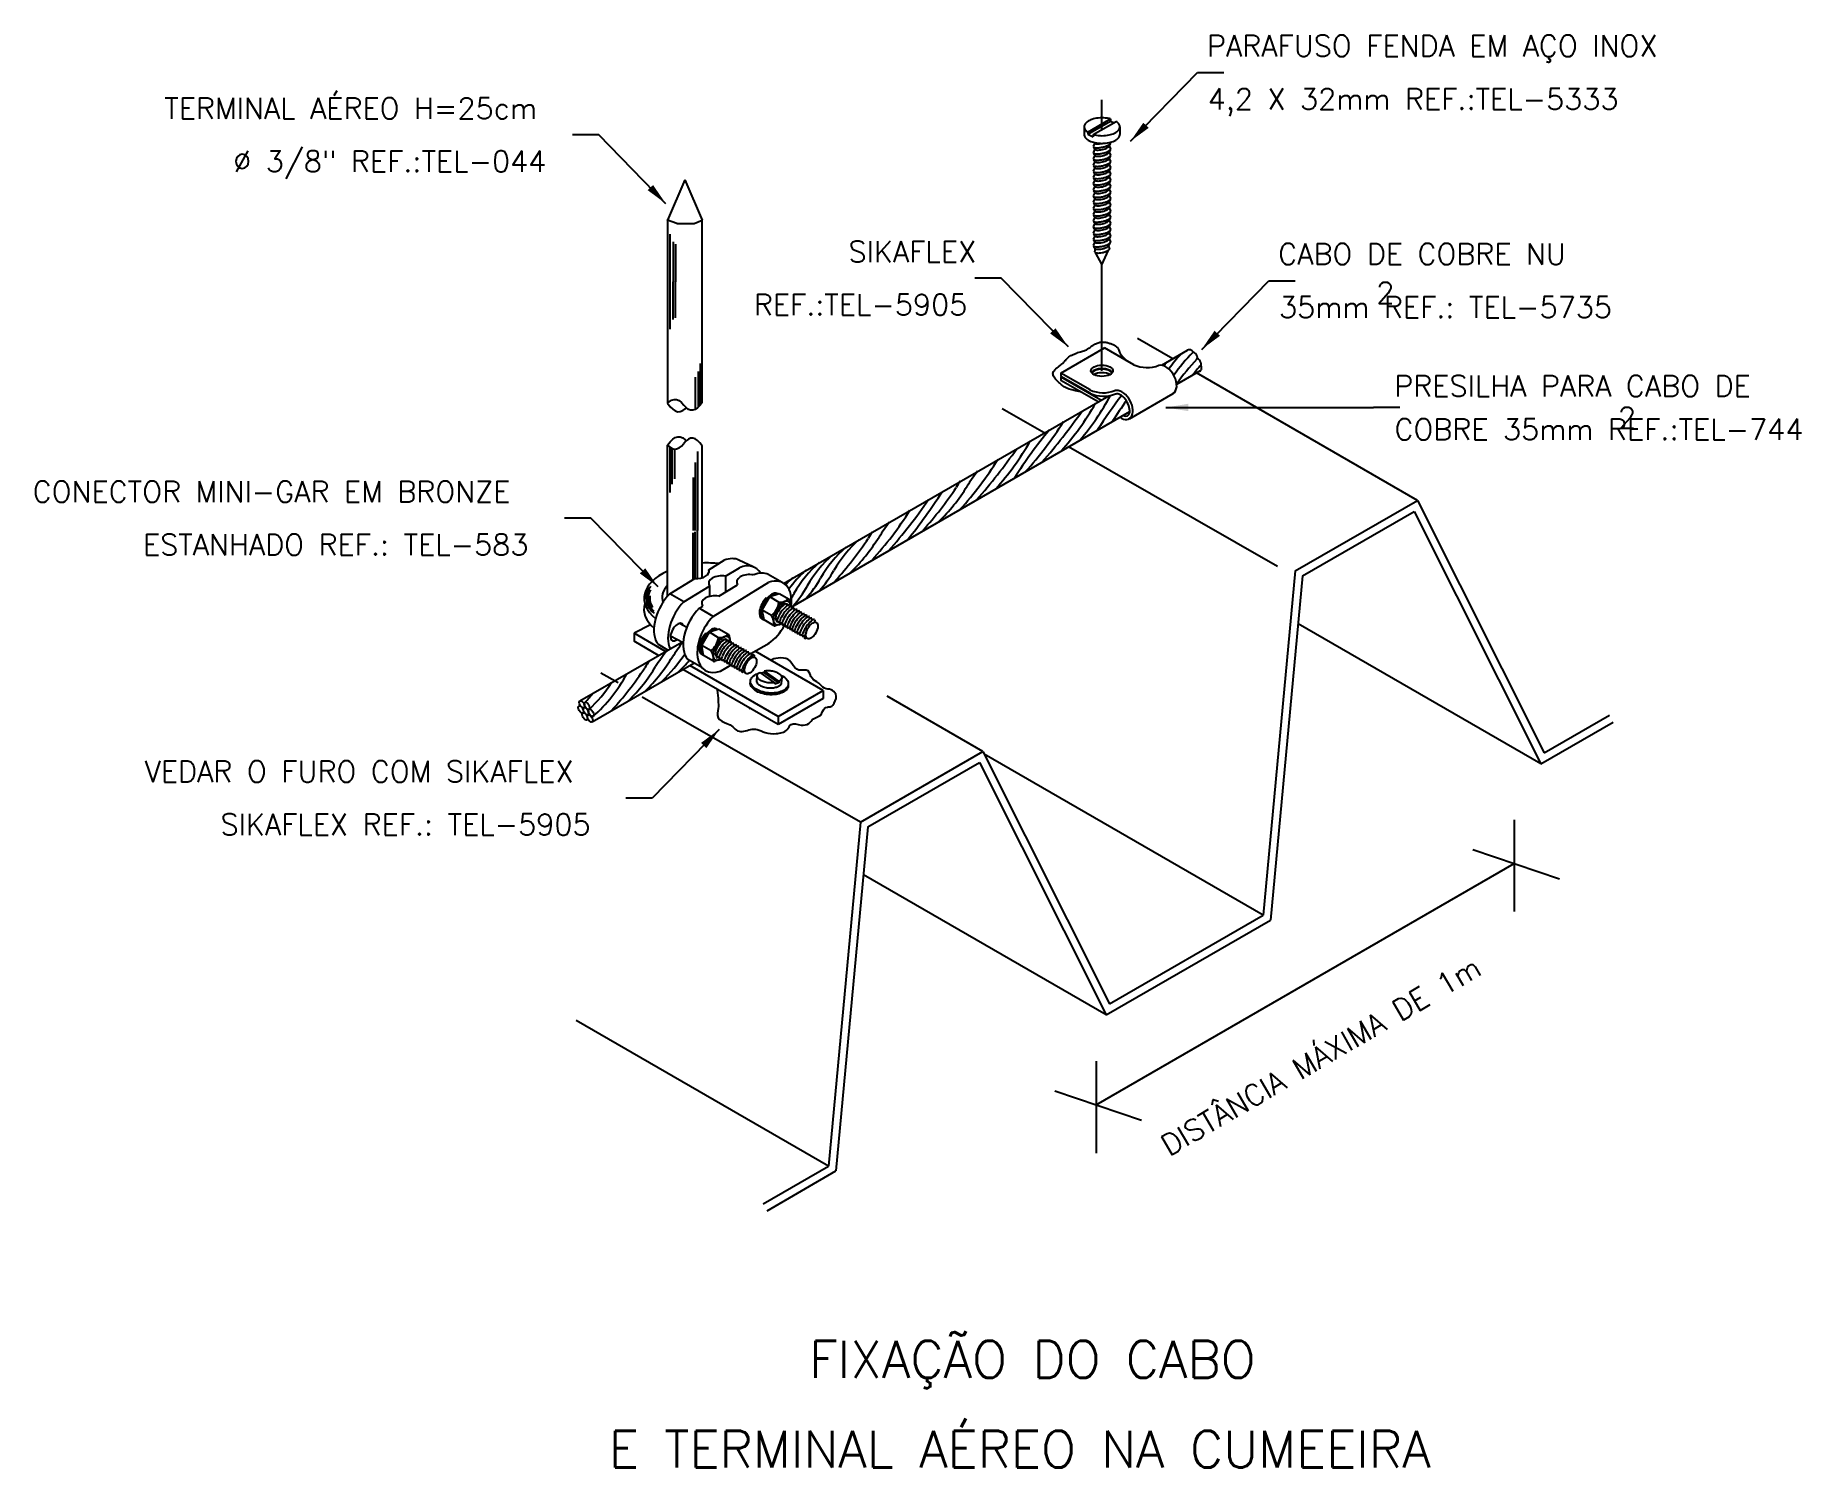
# Model space of a CAD drawing. Header units: millimetres. Extents: x -6316.3 to -6299.6, y -4663 to -4649.4.
import ezdxf
from ezdxf.enums import TextEntityAlignment as Align

# ---------------------------------------------------------------- set-up
doc = ezdxf.new("R2010")
doc.units = ezdxf.units.MM
doc.header["$LTSCALE"] = 10
doc.linetypes.add('DASHDOT', pattern=[1, 0.5, -0.25, 0, -0.25])
doc.layers.add('Termotécnica', color=7, linetype='Continuous')
doc.styles.add('r140', font='romans.shx')
doc.styles.add('r80', font='romans.shx')

msp = doc.modelspace()

# ---------------------------------------------------------------- linework, layer by layer
at = {"layer": 'Termotécnica', "color": 2}
for p, q in [((-6305.913, -4650.409), (-6305.277, -4649.759)), ((-6305.277, -4649.759), (-6305.027, -4649.759)), ((-6306.318, -4650.322), (-6306.101, -4650.197)), ((-6306.318, -4650.343), (-6306.101, -4650.218)), ((-6306.265, -4650.346), (-6306.048, -4650.221)), ((-6306.101, -4650.197), (-6306.101, -4650.218)), ((-6306.101, -4650.218), (-6306.068, -4650.233)), ((-6310.949, -4650.349), (-6311.199, -4650.349)), ((-6310.314, -4651), (-6310.949, -4650.349)), ((-6306.352, -4650.272), (-6306.352, -4650.344)), ((-6306.318, -4650.322), (-6306.318, -4650.343)), ((-6306.318, -4650.343), (-6306.265, -4650.367)), ((-6306.265, -4650.346), (-6306.265, -4650.367)), ((-6306.013, -4650.272), (-6306.013, -4650.344)), ((-6306.25, -4650.423), (-6306.265, -4650.458)), ((-6306.25, -4650.482), (-6306.265, -4650.517)), ((-6306.25, -4650.541), (-6306.265, -4650.575)), ((-6306.262, -4650.464), (-6306.25, -4650.482)), ((-6306.262, -4650.522), (-6306.25, -4650.541)), ((-6306.262, -4650.581), (-6306.25, -4650.599)), ((-6306.104, -4650.432), (-6306.116, -4650.453)), ((-6306.116, -4650.453), (-6306.101, -4650.482)), ((-6306.104, -4650.49), (-6306.116, -4650.512)), ((-6306.116, -4650.512), (-6306.101, -4650.541)), ((-6306.104, -4650.549), (-6306.116, -4650.571)), ((-6306.116, -4650.571), (-6306.101, -4650.599)), ((-6306.25, -4650.599), (-6306.265, -4650.634)), ((-6306.25, -4650.658), (-6306.265, -4650.693)), ((-6306.25, -4650.717), (-6306.265, -4650.751)), ((-6306.262, -4650.64), (-6306.25, -4650.658)), ((-6306.262, -4650.698), (-6306.25, -4650.717)), ((-6306.104, -4650.608), (-6306.116, -4650.629)), ((-6306.116, -4650.629), (-6306.101, -4650.658)), ((-6306.104, -4650.666), (-6306.116, -4650.688)), ((-6306.116, -4650.688), (-6306.101, -4650.716)), ((-6306.104, -4650.725), (-6306.116, -4650.747)), ((-6306.116, -4650.747), (-6306.101, -4650.775)), ((-6310.133, -4650.773), (-6310.298, -4651.155)), ((-6310.133, -4650.773), (-6309.97, -4651.157)), ((-6306.25, -4650.775), (-6306.265, -4650.81)), ((-6306.25, -4650.834), (-6306.265, -4650.869)), ((-6306.25, -4650.893), (-6306.265, -4650.927)), ((-6306.262, -4650.757), (-6306.25, -4650.775)), ((-6306.262, -4650.815), (-6306.25, -4650.834)), ((-6306.262, -4650.874), (-6306.25, -4650.893)), ((-6306.104, -4650.784), (-6306.116, -4650.805)), ((-6306.116, -4650.805), (-6306.101, -4650.834)), ((-6306.104, -4650.842), (-6306.116, -4650.864)), ((-6306.116, -4650.864), (-6306.101, -4650.892)), ((-6306.104, -4650.901), (-6306.116, -4650.923)), ((-6306.116, -4650.923), (-6306.101, -4650.951)), ((-6306.25, -4650.951), (-6306.265, -4650.986)), ((-6306.25, -4651.01), (-6306.265, -4651.045)), ((-6306.25, -4651.068), (-6306.265, -4651.103)), ((-6306.262, -4650.933), (-6306.25, -4650.951)), ((-6306.262, -4650.991), (-6306.25, -4651.01)), ((-6306.262, -4651.05), (-6306.25, -4651.068)), ((-6306.104, -4650.96), (-6306.116, -4650.981)), ((-6306.116, -4650.981), (-6306.101, -4651.01)), ((-6306.104, -4651.018), (-6306.116, -4651.04)), ((-6306.116, -4651.04), (-6306.101, -4651.068)), ((-6306.104, -4651.077), (-6306.116, -4651.098)), ((-6310.298, -4651.155), (-6310.297, -4652.891)), ((-6310.21, -4651.187), (-6310.298, -4651.155)), ((-6310.297, -4651.155), (-6310.297, -4651.154)), ((-6310.21, -4651.187), (-6310.047, -4651.187)), ((-6310.047, -4651.187), (-6309.97, -4651.157)), ((-6309.97, -4652.883), (-6309.97, -4651.157)), ((-6306.25, -4651.127), (-6306.265, -4651.162)), ((-6306.25, -4651.186), (-6306.265, -4651.22)), ((-6306.25, -4651.244), (-6306.265, -4651.279)), ((-6306.262, -4651.109), (-6306.25, -4651.127)), ((-6306.262, -4651.167), (-6306.25, -4651.186)), ((-6306.262, -4651.226), (-6306.25, -4651.244)), ((-6306.116, -4651.098), (-6306.101, -4651.127)), ((-6306.104, -4651.135), (-6306.116, -4651.157)), ((-6306.116, -4651.157), (-6306.101, -4651.186)), ((-6306.104, -4651.194), (-6306.116, -4651.216)), ((-6306.116, -4651.216), (-6306.101, -4651.244)), ((-6306.104, -4651.253), (-6306.116, -4651.274)), ((-6306.25, -4651.303), (-6306.265, -4651.338)), ((-6306.25, -4651.362), (-6306.265, -4651.396)), ((-6306.263, -4651.401), (-6306.25, -4651.422)), ((-6306.262, -4651.285), (-6306.25, -4651.303)), ((-6306.262, -4651.343), (-6306.25, -4651.362)), ((-6306.12, -4651.402), (-6306.112, -4651.428)), ((-6306.116, -4651.274), (-6306.101, -4651.303)), ((-6306.104, -4651.311), (-6306.116, -4651.333)), ((-6306.116, -4651.333), (-6306.101, -4651.361)), ((-6306.116, -4651.393), (-6306.106, -4651.372)), ((-6306.248, -4651.426), (-6306.253, -4651.458)), ((-6306.248, -4651.463), (-6306.183, -4651.579)), ((-6306.183, -4651.579), (-6306.12, -4651.44)), ((-6307.137, -4651.706), (-6307.387, -4651.706)), ((-6306.501, -4652.357), (-6307.137, -4651.706)), ((-6305.238, -4652.38), (-6304.602, -4651.73)), ((-6304.602, -4651.73), (-6304.352, -4651.73)), ((-6306.573, -4652.604), (-6306.158, -4652.365)), ((-6305.881, -4652.525), (-6306.158, -4652.365)), ((-6305.616, -4652.53), (-6305.371, -4652.389)), ((-6305.472, -4652.709), (-6305.249, -4652.58)), ((-6306.296, -4652.764), (-6306.573, -4652.604)), ((-6306.573, -4652.604), (-6306.573, -4652.636)), ((-6306.296, -4652.796), (-6306.573, -4652.636)), ((-6306.573, -4652.643), (-6306.567, -4652.64)), ((-6306.193, -4652.862), (-6306.573, -4652.643)), ((-6306.573, -4652.643), (-6306.573, -4652.675)), ((-6306.22, -4652.878), (-6306.573, -4652.675)), ((-6309.199, -4654.596), (-6306.119, -4652.82)), ((-6305.923, -4653.037), (-6305.508, -4652.797)), ((-6308.565, -4654.495), (-6305.919, -4652.967)), ((-6305.577, -4652.931), (-6303.612, -4652.932)), ((-6303.362, -4652.932), (-6303.612, -4652.932)), ((-6310.297, -4654.718), (-6310.297, -4653.288)), ((-6309.97, -4654.543), (-6309.97, -4653.294)), ((-6311.024, -4653.979), (-6311.274, -4653.979)), ((-6310.388, -4654.63), (-6311.024, -4653.979)), ((-6309.122, -4654.817), (-6308.565, -4654.495)), ((-6309.401, -4654.849), (-6309.329, -4654.725)), ((-6309.363, -4654.733), (-6309.351, -4654.74)), ((-6309.351, -4654.735), (-6309.339, -4654.742)), ((-6309.351, -4654.735), (-6309.342, -4654.748)), ((-6309.351, -4654.74), (-6309.344, -4654.75)), ((-6309.239, -4654.694), (-6309.329, -4654.725)), ((-6309.241, -4654.776), (-6309.329, -4654.725)), ((-6309.145, -4654.748), (-6309.239, -4654.694)), ((-6309.127, -4654.816), (-6309.138, -4654.758)), ((-6309.383, -4654.943), (-6309.401, -4654.849)), ((-6309.313, -4654.9), (-6309.401, -4654.849)), ((-6309.168, -4654.793), (-6309.171, -4654.812)), ((-6309.168, -4654.793), (-6309.171, -4654.812)), ((-6309.144, -4654.805), (-6309.147, -4654.826)), ((-6309.121, -4654.818), (-6309.124, -4654.84)), ((-6309.097, -4654.832), (-6309.1, -4654.851)), ((-6309.072, -4654.846), (-6309.074, -4654.866)), ((-6309.049, -4654.86), (-6309.051, -4654.88)), ((-6309.025, -4654.874), (-6309.027, -4654.893)), ((-6309.001, -4654.888), (-6309.004, -4654.907)), ((-6308.978, -4654.901), (-6308.98, -4654.921)), ((-6308.955, -4654.915), (-6308.957, -4654.934)), ((-6308.931, -4654.928), (-6308.933, -4654.947)), ((-6310.46, -4654.988), (-6310.615, -4655.069)), ((-6310.317, -4655.241), (-6310.615, -4655.069)), ((-6310.615, -4655.069), (-6310.615, -4655.145)), ((-6310.15, -4655.158), (-6310.271, -4655.095)), ((-6310.115, -4655.013), (-6310.186, -4654.976)), ((-6309.974, -4655.185), (-6309.902, -4655.06)), ((-6309.935, -4655.069), (-6309.924, -4655.076)), ((-6309.924, -4655.071), (-6309.912, -4655.078)), ((-6309.924, -4655.071), (-6309.915, -4655.083)), ((-6309.924, -4655.076), (-6309.917, -4655.086)), ((-6309.812, -4655.029), (-6309.902, -4655.06)), ((-6309.814, -4655.112), (-6309.902, -4655.06)), ((-6309.718, -4655.084), (-6309.812, -4655.029)), ((-6309.7, -4655.151), (-6309.711, -4655.093)), ((-6309.289, -4654.998), (-6309.383, -4654.943)), ((-6309.213, -4654.977), (-6309.277, -4654.999)), ((-6309.269, -4654.945), (-6309.259, -4654.939)), ((-6309.269, -4654.945), (-6309.259, -4654.939)), ((-6309.256, -4654.965), (-6309.235, -4654.953)), ((-6309.233, -4654.979), (-6309.211, -4654.967)), ((-6309.209, -4654.992), (-6309.188, -4654.98)), ((-6309.183, -4655.007), (-6309.162, -4654.995)), ((-6309.16, -4655.021), (-6309.139, -4655.009)), ((-6309.137, -4655.034), (-6309.115, -4655.022)), ((-6309.113, -4655.048), (-6309.092, -4655.036)), ((-6309.09, -4655.062), (-6309.068, -4655.05)), ((-6309.066, -4655.075), (-6309.045, -4655.063)), ((-6309.043, -4655.088), (-6309.021, -4655.076)), ((-6309.018, -4655.101), (-6308.997, -4655.089)), ((-6308.904, -4654.941), (-6308.907, -4654.966)), ((-6311.128, -4655.709), (-6310.163, -4655.152)), ((-6310.383, -4655.279), (-6310.615, -4655.145)), ((-6309.956, -4655.278), (-6309.974, -4655.185)), ((-6309.886, -4655.236), (-6309.974, -4655.185)), ((-6309.741, -4655.128), (-6309.744, -4655.148)), ((-6309.717, -4655.14), (-6309.72, -4655.162)), ((-6309.694, -4655.154), (-6309.696, -4655.175)), ((-6309.67, -4655.168), (-6309.673, -4655.187)), ((-6309.644, -4655.182), (-6309.647, -4655.201)), ((-6309.621, -4655.196), (-6309.624, -4655.215)), ((-6309.598, -4655.209), (-6309.6, -4655.229)), ((-6309.574, -4655.223), (-6309.577, -4655.243)), ((-6309.551, -4655.237), (-6309.553, -4655.256)), ((-6309.527, -4655.25), (-6309.53, -4655.27)), ((-6309.504, -4655.263), (-6309.506, -4655.283)), ((-6308.825, -4655.611), (-6309.469, -4655.239)), ((-6308.997, -4655.12), (-6308.982, -4655.11)), ((-6311.013, -4655.908), (-6310.048, -4655.351)), ((-6309.251, -4655.933), (-6310.154, -4655.412)), ((-6309.251, -4655.857), (-6310.088, -4655.374)), ((-6309.862, -4655.333), (-6309.956, -4655.278)), ((-6309.786, -4655.312), (-6309.85, -4655.334)), ((-6309.842, -4655.281), (-6309.832, -4655.275)), ((-6309.829, -4655.301), (-6309.808, -4655.288)), ((-6309.806, -4655.314), (-6309.784, -4655.302)), ((-6309.782, -4655.328), (-6309.761, -4655.316)), ((-6309.756, -4655.342), (-6309.735, -4655.33)), ((-6309.733, -4655.356), (-6309.712, -4655.344)), ((-6309.71, -4655.37), (-6309.688, -4655.358)), ((-6309.686, -4655.384), (-6309.665, -4655.372)), ((-6309.663, -4655.397), (-6309.641, -4655.385)), ((-6309.639, -4655.411), (-6309.618, -4655.399)), ((-6309.616, -4655.424), (-6309.594, -4655.412)), ((-6309.59, -4655.438), (-6309.568, -4655.426)), ((-6309.478, -4655.277), (-6309.48, -4655.297)), ((-6309.28, -4655.537), (-6309.422, -4655.439)), ((-6309.385, -4655.44), (-6309.408, -4655.448)), ((-6309.244, -4655.538), (-6309.385, -4655.44)), ((-6309.243, -4655.524), (-6309.384, -4655.425)), ((-6309.453, -4655.521), (-6309.448, -4655.471)), ((-6309.282, -4655.536), (-6309.283, -4655.546)), ((-6309.28, -4655.537), (-6309.282, -4655.551)), ((-6309.244, -4655.538), (-6309.282, -4655.551)), ((-6309.243, -4655.524), (-6309.244, -4655.538)), ((-6309.216, -4655.491), (-6309.22, -4655.54)), ((-6309.251, -4655.857), (-6308.825, -4655.611)), ((-6308.825, -4655.687), (-6309.251, -4655.933)), ((-6308.825, -4655.611), (-6308.825, -4655.687)), ((-6309.251, -4655.857), (-6309.251, -4655.933)), ((-6309.808, -4655.98), (-6310.444, -4656.63)), ((-6310.444, -4656.63), (-6310.694, -4656.63))]:
    msp.add_line(p, q, dxfattribs=at)
at = {"layer": 'Termotécnica', "color": 1, "linetype": 'DASHDOT'}
for p, q in [((-6306.183, -4650.299), (-6306.183, -4650.016)), ((-6306.183, -4652.583), (-6306.183, -4651.579))]:
    msp.add_line(p, q, dxfattribs=at)
at = {"layer": 'Termotécnica', "color": 1}
for p, q in [((-6310.272, -4651.739), (-6310.272, -4651.288)), ((-6310.246, -4651.361), (-6310.246, -4651.74)), ((-6310.221, -4651.383), (-6310.221, -4651.74)), ((-6310.272, -4652.19), (-6310.272, -4651.739)), ((-6310.246, -4652.096), (-6310.246, -4651.74)), ((-6310.221, -4652.081), (-6310.221, -4651.74)), ((-6310.009, -4652.589), (-6310.009, -4652.921)), ((-6309.989, -4652.513), (-6309.989, -4652.899)), ((-6310.032, -4652.938), (-6310.032, -4652.642)), ((-6310.274, -4653.735), (-6310.274, -4653.307)), ((-6310.253, -4653.658), (-6310.253, -4653.318)), ((-6310.233, -4653.324), (-6310.233, -4653.605)), ((-6310.015, -4653.347), (-6310.015, -4654.097)), ((-6310.056, -4653.592), (-6310.056, -4654.097)), ((-6310.035, -4653.452), (-6310.035, -4654.097)), ((-6310.015, -4654.551), (-6310.015, -4654.097)), ((-6310.056, -4654.561), (-6310.056, -4654.117)), ((-6310.035, -4654.551), (-6310.035, -4654.107)), ((-6309.516, -4655.787), (-6309.517, -4655.779)), ((-6302.279, -4656.837), (-6302.279, -4657.705)), ((-6306.239, -4659.536), (-6302.279, -4657.25)), ((-6302.671, -4657.118), (-6301.847, -4657.395)), ((-6306.239, -4659.123), (-6306.239, -4659.992)), ((-6306.63, -4659.404), (-6305.807, -4659.682))]:
    msp.add_line(p, q, dxfattribs=at)
at = {"layer": 'Termotécnica', "color": 3}
for p, q in [((-6305.512, -4652.469), (-6305.847, -4652.276)), ((-6303.195, -4653.811), (-6305.288, -4652.603)), ((-6306.729, -4653.171), (-6307.129, -4652.943)), ((-6304.519, -4654.435), (-6306.5, -4653.302)), ((-6304.353, -4654.479), (-6303.195, -4653.811)), ((-6304.282, -4654.525), (-6303.226, -4653.915)), ((-6303.226, -4653.915), (-6302.025, -4656.307)), ((-6303.195, -4653.811), (-6301.994, -4656.202)), ((-6309.907, -4654.468), (-6309.76, -4654.378)), ((-6309.486, -4654.44), (-6309.623, -4654.375)), ((-6310.277, -4654.696), (-6310.039, -4654.551)), ((-6309.907, -4654.468), (-6309.907, -4654.493)), ((-6309.866, -4654.909), (-6309.338, -4654.586)), ((-6309.748, -4654.529), (-6309.617, -4654.449)), ((-6309.748, -4654.529), (-6309.748, -4654.679)), ((-6309.213, -4654.588), (-6309.344, -4654.512)), ((-6304.353, -4654.479), (-6304.656, -4657.739)), ((-6304.282, -4654.525), (-6304.585, -4657.785)), ((-6310.145, -4654.772), (-6310.277, -4654.696)), ((-6310.145, -4654.772), (-6309.9, -4654.622)), ((-6309.9, -4654.622), (-6309.9, -4654.721)), ((-6309.812, -4654.718), (-6309.634, -4654.609)), ((-6309.999, -4654.832), (-6309.965, -4654.812)), ((-6309.866, -4654.909), (-6309.999, -4654.832)), ((-6309.122, -4654.838), (-6309.123, -4654.835)), ((-6302.025, -4656.307), (-6304.324, -4654.979)), ((-6310.295, -4655.228), (-6310.385, -4655.176)), ((-6309.695, -4655.174), (-6309.696, -4655.17)), ((-6309.508, -4655.261), (-6309.334, -4655.162)), ((-6309.973, -4655.393), (-6310.107, -4655.317)), ((-6309.797, -4655.427), (-6309.689, -4655.365)), ((-6310.767, -4655.54), (-6310.929, -4655.447)), ((-6308.47, -4656.857), (-6310.539, -4655.674)), ((-6307.312, -4656.188), (-6308.216, -4655.666)), ((-6302.025, -4656.307), (-6301.339, -4655.91)), ((-6301.994, -4656.202), (-6301.376, -4655.846)), ((-6308.47, -4656.857), (-6307.312, -4656.188)), ((-6307.312, -4656.188), (-6306.111, -4658.58)), ((-6304.656, -4657.739), (-6307.3, -4656.213)), ((-6308.4, -4656.902), (-6307.344, -4656.292)), ((-6307.344, -4656.292), (-6306.143, -4658.684)), ((-6308.47, -4656.857), (-6308.773, -4660.117)), ((-6308.4, -4656.902), (-6308.703, -4660.162)), ((-6306.143, -4658.684), (-6308.442, -4657.357)), ((-6306.111, -4658.58), (-6304.656, -4657.739)), ((-6306.143, -4658.684), (-6304.585, -4657.785)), ((-6308.773, -4660.117), (-6311.164, -4658.736)), ((-6309.391, -4660.474), (-6308.773, -4660.117)), ((-6309.354, -4660.538), (-6308.703, -4660.162))]:
    msp.add_line(p, q, dxfattribs=at)
at = {"layer": 'Termotécnica', "color": 2}
for points in [[(-6306.101, -4650.197, 0.016409), (-6306.114, -4650.194, 0.051099), (-6306.183, -4650.187, 0.051099), (-6306.251, -4650.194, 0.064948), (-6306.302, -4650.212, 0.104203), (-6306.342, -4650.243, 0.174705), (-6306.352, -4650.272, 0.174705), (-6306.342, -4650.3, 0.06738), (-6306.318, -4650.322, 0.064948)], [(-6306.013, -4650.272, 0.174705), (-6306.024, -4650.243, 0.06738), (-6306.048, -4650.221, 0.064948)], [(-6306.352, -4650.344, 0.174705), (-6306.342, -4650.373, 0.104203), (-6306.302, -4650.404, 0.064948), (-6306.251, -4650.421, 0.051099), (-6306.183, -4650.429, 0.051099), (-6306.114, -4650.421, 0.064948), (-6306.063, -4650.404, 0.104203), (-6306.024, -4650.373, 0.174705), (-6306.013, -4650.344, 0.174705)], [(-6306.265, -4650.346, 0.016409), (-6306.251, -4650.349, 0.051099), (-6306.183, -4650.356, 0.051099), (-6306.114, -4650.349, 0.064948), (-6306.063, -4650.332, 0.104203), (-6306.024, -4650.3, 0.174705), (-6306.013, -4650.272, 0.174705)], [(-6309.28, -4655.537, -0.016409), (-6309.29, -4655.538, -0.051099), (-6309.337, -4655.539, -0.051099), (-6309.384, -4655.53, -0.064948), (-6309.418, -4655.515, -0.104203), (-6309.443, -4655.492, -0.492299), (-6309.422, -4655.439, -0.174705)], [(-6309.384, -4655.425, -0.016409), (-6309.375, -4655.424, -0.051099), (-6309.327, -4655.423, -0.051099), (-6309.281, -4655.432, -0.064948), (-6309.247, -4655.447, -0.104203), (-6309.222, -4655.47, -0.174705), (-6309.216, -4655.491, -0.174705), (-6309.225, -4655.51, -0.06738), (-6309.243, -4655.524, -0.064948)], [(-6309.155, -4655.567, -0.163967), (-6309.169, -4655.6, -0.105865), (-6309.214, -4655.632, -0.069333), (-6309.27, -4655.648, -0.055541), (-6309.343, -4655.65, -0.055541), (-6309.414, -4655.636, -0.069333), (-6309.467, -4655.611, -0.105865), (-6309.505, -4655.572, -0.163967), (-6309.514, -4655.537, -0.163967)], [(-6309.513, -4655.521, -0.163967), (-6309.498, -4655.489, -0.134419), (-6309.441, -4655.451)], [(-6309.226, -4655.465, -0.16143), (-6309.163, -4655.516, -0.163967), (-6309.154, -4655.551, -0.163967), (-6309.168, -4655.584, -0.105865), (-6309.212, -4655.616, -0.069333), (-6309.269, -4655.632, -0.055541), (-6309.341, -4655.634, -0.055541), (-6309.413, -4655.62, -0.069333), (-6309.466, -4655.595, -0.105865), (-6309.504, -4655.556, -0.163967), (-6309.513, -4655.521, -0.163967)], [(-6309.22, -4655.54, -0.174705), (-6309.229, -4655.559, -0.104203), (-6309.258, -4655.578, -0.064948), (-6309.294, -4655.588, -0.051099), (-6309.341, -4655.589, -0.051099), (-6309.388, -4655.58, -0.064948), (-6309.422, -4655.565, -0.104203), (-6309.447, -4655.541, -0.174705), (-6309.453, -4655.521, -0.174705)]]:
    msp.add_lwpolyline(points, format="xyb", dxfattribs=at)
at = {"layer": 'Termotécnica', "color": 1}
for points in [[(-6306.265, -4650.458, 0.24548), (-6306.26, -4650.464, 0.082009), (-6306.238, -4650.47, 0.04047), (-6306.212, -4650.47, 0.029714), (-6306.178, -4650.464, 0.029714), (-6306.145, -4650.455, 0.04047), (-6306.121, -4650.445, 0.082009), (-6306.103, -4650.431, 0.24548), (-6306.101, -4650.423, 0.24548)], [(-6306.265, -4650.517, 0.24548), (-6306.26, -4650.523, 0.082009), (-6306.238, -4650.528, 0.04047), (-6306.212, -4650.528, 0.029714), (-6306.178, -4650.523, 0.029714), (-6306.145, -4650.514, 0.04047), (-6306.121, -4650.504, 0.082009), (-6306.103, -4650.49, 0.24548), (-6306.101, -4650.482, 0.24548)], [(-6306.265, -4650.575, 0.24548), (-6306.26, -4650.582, 0.082009), (-6306.238, -4650.587, 0.04047), (-6306.212, -4650.587, 0.029714), (-6306.178, -4650.582, 0.029714), (-6306.145, -4650.573, 0.04047), (-6306.121, -4650.562, 0.082009), (-6306.103, -4650.548, 0.24548), (-6306.101, -4650.541, 0.24548)], [(-6306.25, -4650.423, 0.24548), (-6306.246, -4650.429, 0.082009), (-6306.228, -4650.433, 0.04047), (-6306.207, -4650.433, 0.029714), (-6306.179, -4650.429, 0.013189), (-6306.167, -4650.426, 0.04047)], [(-6306.25, -4650.482, 0.24548), (-6306.246, -4650.487, 0.082009), (-6306.228, -4650.492, 0.04047), (-6306.207, -4650.491, 0.029714), (-6306.179, -4650.487, 0.029714), (-6306.152, -4650.48, 0.04047), (-6306.132, -4650.471, 0.082009), (-6306.117, -4650.46, 0.24548), (-6306.116, -4650.453, 0.24548)], [(-6306.25, -4650.541, 0.24548), (-6306.246, -4650.546, 0.082009), (-6306.228, -4650.55, 0.04047), (-6306.207, -4650.55, 0.029714), (-6306.179, -4650.546, 0.029714), (-6306.152, -4650.538, 0.04047), (-6306.132, -4650.53, 0.082009), (-6306.117, -4650.519, 0.24548), (-6306.116, -4650.512, 0.24548)], [(-6306.25, -4650.599, 0.24548), (-6306.246, -4650.604, 0.082009), (-6306.228, -4650.609, 0.04047), (-6306.207, -4650.609, 0.029714), (-6306.179, -4650.604, 0.029714), (-6306.152, -4650.597, 0.04047), (-6306.132, -4650.589, 0.082009), (-6306.117, -4650.577, 0.24548), (-6306.116, -4650.571, 0.24548)], [(-6306.265, -4650.634, 0.24548), (-6306.26, -4650.64, 0.082009), (-6306.238, -4650.646, 0.04047), (-6306.212, -4650.646, 0.029714), (-6306.178, -4650.64, 0.029714), (-6306.145, -4650.631, 0.04047), (-6306.121, -4650.621, 0.082009), (-6306.103, -4650.607, 0.24548), (-6306.101, -4650.599, 0.24548)], [(-6306.265, -4650.693, 0.24548), (-6306.26, -4650.699, 0.082009), (-6306.238, -4650.704, 0.04047), (-6306.212, -4650.704, 0.029714), (-6306.178, -4650.699, 0.029714), (-6306.145, -4650.69, 0.04047), (-6306.121, -4650.68, 0.082009), (-6306.103, -4650.666, 0.24548), (-6306.101, -4650.658, 0.24548)], [(-6306.265, -4650.751, 0.24548), (-6306.26, -4650.758, 0.082009), (-6306.238, -4650.763, 0.04047), (-6306.212, -4650.763, 0.029714), (-6306.178, -4650.758, 0.029714), (-6306.145, -4650.748, 0.04047), (-6306.121, -4650.738, 0.082009), (-6306.103, -4650.724, 0.24548), (-6306.101, -4650.716, 0.24548)], [(-6306.25, -4650.658, 0.24548), (-6306.246, -4650.663, 0.082009), (-6306.228, -4650.668, 0.04047), (-6306.207, -4650.667, 0.029714), (-6306.179, -4650.663, 0.029714), (-6306.152, -4650.656, 0.04047), (-6306.132, -4650.647, 0.082009), (-6306.117, -4650.636, 0.24548), (-6306.116, -4650.629, 0.24548)], [(-6306.25, -4650.717, 0.24548), (-6306.246, -4650.722, 0.082009), (-6306.228, -4650.726, 0.04047), (-6306.207, -4650.726, 0.029714), (-6306.179, -4650.722, 0.029714), (-6306.152, -4650.714, 0.04047), (-6306.132, -4650.706, 0.082009), (-6306.117, -4650.694, 0.24548), (-6306.116, -4650.688, 0.24548)], [(-6306.25, -4650.775, 0.24548), (-6306.246, -4650.78, 0.082009), (-6306.228, -4650.785, 0.04047), (-6306.207, -4650.785, 0.029714), (-6306.179, -4650.78, 0.029714), (-6306.152, -4650.773, 0.04047), (-6306.132, -4650.765, 0.082009), (-6306.117, -4650.753, 0.24548), (-6306.116, -4650.747, 0.24548)], [(-6306.265, -4650.81, 0.24548), (-6306.26, -4650.816, 0.082009), (-6306.238, -4650.822, 0.04047), (-6306.212, -4650.821, 0.029714), (-6306.178, -4650.816, 0.029714), (-6306.145, -4650.807, 0.04047), (-6306.121, -4650.797, 0.082009), (-6306.103, -4650.783, 0.24548), (-6306.101, -4650.775, 0.24548)], [(-6306.265, -4650.869, 0.24548), (-6306.26, -4650.875, 0.082009), (-6306.238, -4650.88, 0.04047), (-6306.212, -4650.88, 0.029714), (-6306.178, -4650.875, 0.029714), (-6306.145, -4650.866, 0.04047), (-6306.121, -4650.856, 0.082009), (-6306.103, -4650.842, 0.24548), (-6306.101, -4650.834, 0.24548)], [(-6306.265, -4650.927, 0.24548), (-6306.26, -4650.934, 0.082009), (-6306.238, -4650.939, 0.04047), (-6306.212, -4650.939, 0.029714), (-6306.178, -4650.934, 0.029714), (-6306.145, -4650.924, 0.04047), (-6306.121, -4650.914, 0.082009), (-6306.103, -4650.9, 0.24548), (-6306.101, -4650.892, 0.24548)], [(-6306.25, -4650.834, 0.24548), (-6306.246, -4650.839, 0.082009), (-6306.228, -4650.843, 0.04047), (-6306.207, -4650.843, 0.029714), (-6306.179, -4650.839, 0.029714), (-6306.152, -4650.831, 0.04047), (-6306.132, -4650.823, 0.082009), (-6306.117, -4650.812, 0.24548), (-6306.116, -4650.805, 0.24548)], [(-6306.25, -4650.893, 0.24548), (-6306.246, -4650.898, 0.082009), (-6306.228, -4650.902, 0.04047), (-6306.207, -4650.902, 0.029714), (-6306.179, -4650.898, 0.029714), (-6306.152, -4650.89, 0.04047), (-6306.132, -4650.882, 0.082009), (-6306.117, -4650.87, 0.24548), (-6306.116, -4650.864, 0.24548)], [(-6306.25, -4650.951, 0.24548), (-6306.246, -4650.956, 0.082009), (-6306.228, -4650.961, 0.04047), (-6306.207, -4650.961, 0.029714), (-6306.179, -4650.956, 0.029714), (-6306.152, -4650.949, 0.04047), (-6306.132, -4650.94, 0.082009), (-6306.117, -4650.929, 0.24548), (-6306.116, -4650.923, 0.24548)], [(-6306.265, -4650.986, 0.24548), (-6306.26, -4650.992, 0.082009), (-6306.238, -4650.998, 0.04047), (-6306.212, -4650.997, 0.029714), (-6306.178, -4650.992, 0.029714), (-6306.145, -4650.983, 0.04047), (-6306.121, -4650.973, 0.082009), (-6306.103, -4650.959, 0.24548), (-6306.101, -4650.951, 0.24548)], [(-6306.265, -4651.045, 0.24548), (-6306.26, -4651.051, 0.082009), (-6306.238, -4651.056, 0.04047), (-6306.212, -4651.056, 0.029714), (-6306.178, -4651.051, 0.029714), (-6306.145, -4651.042, 0.04047), (-6306.121, -4651.032, 0.082009), (-6306.103, -4651.017, 0.24548), (-6306.101, -4651.01, 0.24548)], [(-6306.265, -4651.103, 0.24548), (-6306.26, -4651.109, 0.082009), (-6306.238, -4651.115, 0.04047), (-6306.212, -4651.115, 0.029714), (-6306.178, -4651.109, 0.029714), (-6306.145, -4651.1, 0.04047), (-6306.121, -4651.09, 0.082009), (-6306.103, -4651.076, 0.24548), (-6306.101, -4651.068, 0.24548)], [(-6306.25, -4651.01, 0.24548), (-6306.246, -4651.015, 0.082009), (-6306.228, -4651.019, 0.04047), (-6306.207, -4651.019, 0.029714), (-6306.179, -4651.015, 0.029714), (-6306.152, -4651.007, 0.04047), (-6306.132, -4650.999, 0.082009), (-6306.117, -4650.988, 0.24548), (-6306.116, -4650.981, 0.24548)], [(-6306.25, -4651.068, 0.24548), (-6306.246, -4651.074, 0.082009), (-6306.228, -4651.078, 0.04047), (-6306.207, -4651.078, 0.029714), (-6306.179, -4651.074, 0.029714), (-6306.152, -4651.066, 0.04047), (-6306.132, -4651.058, 0.082009), (-6306.117, -4651.046, 0.24548), (-6306.116, -4651.04, 0.24548)], [(-6306.265, -4651.162, 0.24548), (-6306.26, -4651.168, 0.082009), (-6306.238, -4651.174, 0.04047), (-6306.212, -4651.173, 0.029714), (-6306.178, -4651.168, 0.029714), (-6306.145, -4651.159, 0.04047), (-6306.121, -4651.149, 0.082009), (-6306.103, -4651.135, 0.24548), (-6306.101, -4651.127, 0.24548)], [(-6306.265, -4651.22, 0.24548), (-6306.26, -4651.227, 0.082009), (-6306.238, -4651.232, 0.04047), (-6306.212, -4651.232, 0.029714), (-6306.178, -4651.227, 0.029714), (-6306.145, -4651.218, 0.04047), (-6306.121, -4651.207, 0.082009), (-6306.103, -4651.193, 0.24548), (-6306.101, -4651.186, 0.24548)], [(-6306.265, -4651.279, 0.24548), (-6306.26, -4651.285, 0.082009), (-6306.238, -4651.291, 0.04047), (-6306.212, -4651.291, 0.029714), (-6306.178, -4651.285, 0.029714), (-6306.145, -4651.276, 0.04047), (-6306.121, -4651.266, 0.082009), (-6306.103, -4651.252, 0.24548), (-6306.101, -4651.244, 0.24548)], [(-6306.25, -4651.127, 0.24548), (-6306.246, -4651.132, 0.082009), (-6306.228, -4651.137, 0.04047), (-6306.207, -4651.136, 0.029714), (-6306.179, -4651.132, 0.029714), (-6306.152, -4651.125, 0.04047), (-6306.132, -4651.116, 0.082009), (-6306.117, -4651.105, 0.24548), (-6306.116, -4651.098, 0.24548)], [(-6306.25, -4651.186, 0.24548), (-6306.246, -4651.191, 0.082009), (-6306.228, -4651.195, 0.04047), (-6306.207, -4651.195, 0.029714), (-6306.179, -4651.191, 0.029714), (-6306.152, -4651.183, 0.04047), (-6306.132, -4651.175, 0.082009), (-6306.117, -4651.164, 0.24548), (-6306.116, -4651.157, 0.24548)], [(-6306.25, -4651.244, 0.24548), (-6306.246, -4651.249, 0.082009), (-6306.228, -4651.254, 0.04047), (-6306.207, -4651.254, 0.029714), (-6306.179, -4651.249, 0.029714), (-6306.152, -4651.242, 0.04047), (-6306.132, -4651.234, 0.082009), (-6306.117, -4651.222, 0.24548), (-6306.116, -4651.216, 0.24548)], [(-6306.265, -4651.338, 0.24548), (-6306.26, -4651.344, 0.082009), (-6306.238, -4651.349, 0.04047), (-6306.212, -4651.349, 0.029714), (-6306.178, -4651.344, 0.029714), (-6306.145, -4651.335, 0.04047), (-6306.121, -4651.325, 0.082009), (-6306.103, -4651.311, 0.24548), (-6306.101, -4651.303, 0.24548)], [(-6306.265, -4651.396, 0.24548), (-6306.26, -4651.403, 0.082009), (-6306.238, -4651.408, 0.04047), (-6306.212, -4651.408, 0.029714), (-6306.178, -4651.403, 0.029714), (-6306.145, -4651.393, 0.04047), (-6306.121, -4651.383, 0.082009), (-6306.103, -4651.369, 0.24548), (-6306.101, -4651.361, 0.24548)], [(-6306.25, -4651.303, 0.24548), (-6306.246, -4651.308, 0.082009), (-6306.228, -4651.313, 0.04047), (-6306.207, -4651.312, 0.029714), (-6306.179, -4651.308, 0.029714), (-6306.152, -4651.301, 0.04047), (-6306.132, -4651.292, 0.082009), (-6306.117, -4651.281, 0.24548), (-6306.116, -4651.274, 0.24548)], [(-6306.25, -4651.362, 0.24548), (-6306.246, -4651.367, 0.082009), (-6306.228, -4651.371, 0.04047), (-6306.207, -4651.371, 0.029714), (-6306.179, -4651.367, 0.029714), (-6306.152, -4651.359, 0.04047), (-6306.132, -4651.351, 0.082009), (-6306.117, -4651.339, 0.24548), (-6306.116, -4651.333, 0.24548)], [(-6306.25, -4651.422, 0.24548), (-6306.246, -4651.427, 0.082009), (-6306.228, -4651.431, 0.04047), (-6306.207, -4651.431, 0.029714), (-6306.179, -4651.427, 0.029714), (-6306.152, -4651.419, 0.04047), (-6306.132, -4651.411, 0.082009), (-6306.117, -4651.4, 0.24548), (-6306.116, -4651.393, 0.24548)], [(-6306.253, -4651.458, 0.24548), (-6306.248, -4651.463, 0.082009), (-6306.229, -4651.467, 0.04047), (-6306.207, -4651.467, 0.029714), (-6306.178, -4651.463, 0.029714), (-6306.15, -4651.455, 0.04047), (-6306.13, -4651.446, 0.082009), (-6306.114, -4651.434, 0.24548), (-6306.112, -4651.428, 0.24548)]]:
    msp.add_lwpolyline(points, format="xyb", dxfattribs=at)
msp.add_lwpolyline([(-6306.387, -4652.782), (-6306.432, -4652.772), (-6306.467, -4652.763), (-6306.494, -4652.756), (-6306.514, -4652.748), (-6306.529, -4652.742), (-6306.54, -4652.735), (-6306.549, -4652.729), (-6306.557, -4652.723), (-6306.565, -4652.716), (-6306.573, -4652.709), (-6306.582, -4652.701), (-6306.591, -4652.694), (-6306.599, -4652.686), (-6306.607, -4652.677), (-6306.615, -4652.669), (-6306.623, -4652.661), (-6306.63, -4652.652), (-6306.636, -4652.644), (-6306.641, -4652.635), (-6306.644, -4652.627), (-6306.646, -4652.618), (-6306.647, -4652.609), (-6306.645, -4652.6), (-6306.642, -4652.591), (-6306.636, -4652.582), (-6306.628, -4652.573), (-6306.619, -4652.564), (-6306.608, -4652.555), (-6306.598, -4652.547), (-6306.587, -4652.539), (-6306.577, -4652.531), (-6306.568, -4652.524), (-6306.56, -4652.518), (-6306.554, -4652.512), (-6306.548, -4652.506), (-6306.543, -4652.501), (-6306.539, -4652.496), (-6306.535, -4652.491), (-6306.531, -4652.486), (-6306.526, -4652.481), (-6306.521, -4652.475), (-6306.516, -4652.469), (-6306.51, -4652.463), (-6306.503, -4652.457), (-6306.495, -4652.451), (-6306.487, -4652.445), (-6306.478, -4652.439), (-6306.468, -4652.434), (-6306.457, -4652.429), (-6306.446, -4652.424), (-6306.434, -4652.419), (-6306.422, -4652.415), (-6306.41, -4652.411), (-6306.398, -4652.408), (-6306.387, -4652.404), (-6306.376, -4652.4), (-6306.366, -4652.397), (-6306.356, -4652.394), (-6306.347, -4652.39), (-6306.338, -4652.387), (-6306.33, -4652.383), (-6306.322, -4652.379), (-6306.315, -4652.374), (-6306.307, -4652.37), (-6306.299, -4652.364), (-6306.292, -4652.359), (-6306.284, -4652.353), (-6306.276, -4652.347), (-6306.268, -4652.342), (-6306.26, -4652.336), (-6306.252, -4652.331), (-6306.244, -4652.327), (-6306.236, -4652.323), (-6306.227, -4652.32), (-6306.219, -4652.317), (-6306.21, -4652.315), (-6306.202, -4652.313), (-6306.193, -4652.312), (-6306.185, -4652.311), (-6306.177, -4652.311), (-6306.169, -4652.311), (-6306.161, -4652.311), (-6306.153, -4652.312), (-6306.146, -4652.313), (-6306.138, -4652.314), (-6306.13, -4652.316), (-6306.123, -4652.318), (-6306.115, -4652.32), (-6306.107, -4652.323), (-6306.1, -4652.325), (-6306.092, -4652.328), (-6306.085, -4652.331), (-6306.078, -4652.335), (-6306.071, -4652.338), (-6306.065, -4652.341), (-6306.059, -4652.345), (-6306.053, -4652.348), (-6306.049, -4652.352), (-6306.044, -4652.356), (-6306.04, -4652.36), (-6306.037, -4652.364), (-6306.033, -4652.369), (-6306.03, -4652.375), (-6306.027, -4652.381), (-6306.024, -4652.389), (-6306.021, -4652.397), (-6306.016, -4652.407), (-6306.01, -4652.418), (-6306.001, -4652.431), (-6305.989, -4652.446), (-6305.973, -4652.464), (-6305.952, -4652.484)], dxfattribs=at)
at = {"layer": 'Termotécnica', "color": 2}
for points in [[(-6310.297, -4652.891), (-6310.283, -4652.877), (-6310.26, -4652.861), (-6310.236, -4652.854), (-6310.212, -4652.855), (-6310.189, -4652.865), (-6310.165, -4652.882), (-6310.142, -4652.908)], [(-6310.297, -4652.891), (-6310.273, -4652.923), (-6310.249, -4652.947), (-6310.225, -4652.962), (-6310.201, -4652.97), (-6310.178, -4652.969), (-6310.154, -4652.959), (-6310.131, -4652.942), (-6310.122, -4652.931)], [(-6309.97, -4652.883), (-6309.992, -4652.913), (-6310.014, -4652.935), (-6310.036, -4652.95), (-6310.057, -4652.956), (-6310.079, -4652.956), (-6310.1, -4652.948), (-6310.121, -4652.932), (-6310.142, -4652.908)], [(-6310.297, -4653.287), (-6310.273, -4653.255), (-6310.249, -4653.231), (-6310.225, -4653.215), (-6310.201, -4653.208), (-6310.178, -4653.209), (-6310.154, -4653.219), (-6310.131, -4653.236), (-6310.122, -4653.247)], [(-6309.97, -4653.294), (-6309.992, -4653.265), (-6310.014, -4653.243), (-6310.036, -4653.228), (-6310.057, -4653.221), (-6310.079, -4653.222), (-6310.1, -4653.23), (-6310.121, -4653.246), (-6310.142, -4653.27)], [(-6310.297, -4653.287), (-6310.283, -4653.301), (-6310.259, -4653.316), (-6310.236, -4653.324), (-6310.212, -4653.323), (-6310.189, -4653.313), (-6310.165, -4653.296), (-6310.142, -4653.27)]]:
    msp.add_lwpolyline(points, dxfattribs=at)
at = {"layer": 'Termotécnica', "color": 1}
for centre, radius, start, end in [((-6304.124, -4653.606), 1.764, 137.9394, 143.8369), ((-6304.059, -4653.641), 1.764, 135.7107, 144.8292), ((-6301.964, -4655.274), 4.492, 140.66, 140.7018), ((-6304.215, -4653.606), 1.764, 142.2557, 142.435), ((-6303.768, -4653.766), 2.204, 145.1745, 146.0428), ((-6301.816, -4655.501), 4.606, 138.87, 142.61), ((-6301.776, -4655.558), 4.606, 138.87, 140.4608), ((-6307.318, -4650.843), 2.674, 318.2297, 318.2782), ((-6308.564, -4651.562), 2.674, 318.2297, 330.2171), ((-6308.348, -4651.593), 2.558, 319.8976, 331.4317), ((-6302.423, -4655.538), 4.492, 142.7539, 147.7868), ((-6302.282, -4655.456), 4.492, 144.7896, 147.7868), ((-6309.428, -4651.252), 3.403, 317.8035, 327.8265), ((-6310.963, -4649.76), 5.599, 318.8206, 325.0904), ((-6309.183, -4651.92), 2.674, 318.2297, 330.2171), ((-6303.21, -4655.993), 4.492, 140.66, 147.7868), ((-6310.047, -4651.609), 3.403, 317.8035, 327.8265), ((-6311.582, -4650.117), 5.599, 318.8206, 325.0904), ((-6305.605, -4654.866), 2.204, 142.8074, 147.3042), ((-6312.002, -4650.972), 5.112, 321.0925, 327.3544), ((-6310.398, -4651.806), 3.403, 317.8139, 326.4265), ((-6308.97, -4652.74), 1.777, 314.2037, 328.2103), ((-6306.39, -4654.383), 1.363, 146.3854, 149.3417), ((-6310.882, -4652.091), 3.403, 317.8035, 327.8265), ((-6312.416, -4650.599), 5.599, 318.8206, 325.0904), ((-6306.439, -4655.348), 2.204, 142.8074, 147.3042), ((-6307.812, -4655.148), 1.198, 131.7806, 149.8631), ((-6307.687, -4655.076), 1.198, 131.7806, 149.8631), ((-6311.232, -4652.288), 3.403, 317.8139, 326.4265), ((-6309.805, -4653.221), 1.777, 314.2037, 328.2103), ((-6307.224, -4654.865), 1.363, 146.3854, 149.3417), ((-6308.064, -4655.293), 1.198, 131.7806, 149.8631), ((-6307.938, -4655.221), 1.198, 131.7806, 149.8631), ((-6308.315, -4655.438), 1.198, 131.7806, 136.2743), ((-6308.189, -4655.366), 1.198, 131.7806, 143.2993), ((-6309.86, -4653.966), 1.167, 318.6689, 330.1267), ((-6309.734, -4653.894), 1.167, 318.6689, 330.1267), ((-6310.336, -4654.739), 0.164, 136.5351, 237.755), ((-6310.327, -4654.741), 0.156, 147.6873, 229.4287), ((-6310.33, -4654.738), 0.136, 170.4215, 217.651), ((-6310.111, -4654.111), 1.167, 327.6945, 330.1267), ((-6309.985, -4654.039), 1.167, 318.6689, 330.1267), ((-6308.556, -4656.575), 2.204, 142.4901, 147.3042), ((-6311.602, -4654.264), 1.777, 314.8509, 325.681), ((-6308.396, -4656.483), 2.204, 142.9558, 147.3042), ((-6313.349, -4653.515), 3.403, 317.8139, 326.4265), ((-6311.921, -4654.449), 1.777, 314.8509, 328.2103), ((-6309.341, -4656.092), 1.363, 145.9372, 149.3417), ((-6311.762, -4654.356), 1.777, 314.8509, 328.2103), ((-6311.443, -4654.172), 1.777, 314.8509, 319.513), ((-6311.779, -4654.955), 1.113, 311.4044, 328.5956), ((-6311.918, -4654.8), 1.396, 310.883, 332.083), ((-6312.515, -4654.375), 1.969, 316.7715, 320.1887)]:
    msp.add_arc(centre, radius, start, end, dxfattribs=at)
at = {"layer": 'Termotécnica', "color": 2}
for centre, radius, start, end in [((-6305.756, -4652.246), 0.306, 245.8326, 291.3318), ((-6306.171, -4652.486), 0.305, 245.7672, 291.3376), ((-6306.167, -4652.498), 0.325, 246.4857, 290.4588), ((-6309.229, -4654.665), 0.111, 263.8108, 314.501), ((-6309.152, -4654.761), 0.0144, 10.8846, 60), ((-6309.432, -4654.749), 0.192, 307.9969, 352.0248), ((-6309.403, -4654.966), 0.112, 345.5818, 36.1065), ((-6309.802, -4655), 0.111, 263.8108, 314.501), ((-6309.725, -4655.096), 0.0144, 10.8846, 60), ((-6309.282, -4654.985), 0.0144, 240, 289.1165), ((-6310.005, -4655.084), 0.192, 307.9969, 352.0248), ((-6309.976, -4655.301), 0.112, 345.5818, 36.1065), ((-6309.854, -4655.321), 0.0144, 240, 289.1165)]:
    msp.add_arc(centre, radius, start, end, dxfattribs=at)
for centre, major_axis, ratio, start_param, end_param in [((-6305.348, -4652.425), (-0.0229, 0.0367), 0.840361, 4.66795, 6.283185), ((-6305.303, -4652.44), (-0.0181, 0.0313), 0.509483, 3.143946, 6.283185), ((-6306.183, -4652.615), (-0.104, 0), 0.509483, 3.446392, 5.981093), ((-6306.183, -4652.622), (-0.104, 0), 0.509483, 3.513376, 5.911341), ((-6305.584, -4652.667), (-0.075, 0.13), 0.613222, 3.119686, 6.12017), ((-6305.267, -4652.502), (-0.0181, 0.0313), 0.509483, 3.141593, 6.283185), ((-6305.276, -4652.55), (-0.02, 0.0361), 0.886479, 3.141593, 4.783167), ((-6306.183, -4652.654), (-0.104, 0), 0.509483, 3.869331, 5.556419), ((-6305.999, -4652.906), (-0.075, 0.13), 0.613222, 2.249611, 6.12017), ((-6305.998, -4652.907), (-0.059, 0.102), 0.509483, 2.479183, 6.206799), ((-6309.939, -4654.729), (0.577, 0.014), 0.564445, 1.332797, 1.609291), ((-6309.942, -4654.73), (-0.577, -0.014), 0.564918, 5.364935, 6.891096), ((-6309.925, -4654.725), (0.425, 0.01), 0.564445, 2.623453, 3.336274), ((-6309.337, -4654.813), (-0.069, -0.118), 0.499695, -1.988379, 0.104156), ((-6309.325, -4654.82), (-0.069, -0.118), 0.499695, 4.294745, 6.435996), ((-6309.332, -4654.815), (-0.072, -0.123), 0.440757, 3.023327, 4.28105), ((-6309.32, -4654.822), (-0.072, -0.123), 0.440757, 3.185665, 4.034466), ((-6309.212, -4654.876), (-0.063, -0.108), 0.500279, -3.871922, 0.848217), ((-6309.944, -4654.834), (0.577, 0.014), 0.564445, 2.959952, 3.711341), ((-6309.212, -4654.876), (-0.047, -0.0813), 0.500279, 2.861531, 6.228609), ((-6309.909, -4655.148), (-0.069, -0.118), 0.499695, -1.988379, 0.104156), ((-6309.898, -4655.155), (-0.069, -0.118), 0.499695, 4.294745, 6.435996), ((-6309.905, -4655.151), (-0.072, -0.123), 0.440757, 3.023327, 4.28105), ((-6309.893, -4655.158), (-0.072, -0.123), 0.440757, 3.185665, 4.034466), ((-6309.784, -4655.211), (-0.063, -0.108), 0.500279, -3.871922, 0.848217), ((-6309.784, -4655.211), (-0.047, -0.0813), 0.500279, 2.861531, 6.228609)]:
    msp.add_ellipse(centre, major_axis=major_axis, ratio=ratio, start_param=start_param, end_param=end_param, dxfattribs=at)
for centre, major_axis, ratio in [((-6306.183, -4652.583), (0.104, 0), 0.509483), ((-6308.931, -4655.043), (-0.0434, -0.0751), 0.500279), ((-6309.511, -4655.374), (-0.0434, -0.0751), 0.500279), ((-6311.119, -4655.792), (-0.0192, 0.0333), 0.509483), ((-6311.109, -4655.742), (-0.0192, 0.0333), 0.509483), ((-6311.071, -4655.808), (-0.0192, 0.0333), 0.509483), ((-6311.062, -4655.757), (-0.0192, 0.0333), 0.509483), ((-6311.081, -4655.858), (-0.0192, 0.0333), 0.509483), ((-6311.032, -4655.875), (-0.0192, 0.0333), 0.509483), ((-6311.023, -4655.823), (-0.0192, 0.0333), 0.509483)]:
    msp.add_ellipse(centre, major_axis=major_axis, ratio=ratio, dxfattribs=at)
at = {"layer": 'Termotécnica', "color": 3}
for centre, major_axis, ratio, start_param, end_param in [((-6309.788, -4654.684), (0.176, 0.304), 0.605501, 0.050793, 0.654032), ((-6309.642, -4654.753), (0.176, 0.304), 0.605501, 5.951176, 6.947318), ((-6310.027, -4654.481), (-0.122, 0), 0.577432, 1.471972, 3.327416), ((-6309.785, -4654.596), (-0.123, 0), 0.574214, 4.402587, 6.65805), ((-6309.52, -4654.584), (-0.123, 0), 0.574214, 4.402587, 6.65805), ((-6309.508, -4654.822), (0.176, 0.304), 0.605501, 0.050793, 0.654032), ((-6309.378, -4654.897), (0.176, 0.304), 0.605501, 5.312086, 6.887493), ((-6310.175, -4654.907), (0.174, 0.301), 0.605501, 1.180363, 2.787882), ((-6309.851, -4654.785), (-0.123, 0), 0.574214, 4.392401, 6.664633), ((-6310.042, -4654.983), (0.174, 0.301), 0.605501, 1.18345, 2.728763), ((-6309.898, -4655.045), (0.174, 0.301), 0.605501, 1.176199, 2.925575), ((-6309.765, -4655.122), (0.174, 0.301), 0.605501, 1.175884, 3.777677), ((-6310.209, -4655.058), (-0.047, -0.0813), 0.500279, 2.679526, 7.156957), ((-6309.379, -4654.897), (0.176, 0.304), 0.605501, 4.057273, 4.750279), ((-6310.177, -4654.904), (0.174, 0.301), 0.605501, 2.795541, 2.925575)]:
    msp.add_ellipse(centre, major_axis=major_axis, ratio=ratio, start_param=start_param, end_param=end_param, dxfattribs=at)
at = {"layer": 'Termotécnica', "color": 1}
for centre, major_axis, ratio, start_param, end_param in [((-6309.224, -4654.871), (-0.056, -0.0809), 0.279135, 3.653434, 5.169979), ((-6309.224, -4654.871), (-0.056, -0.0809), 0.279135, 3.653434, 5.169979), ((-6309.2, -4654.885), (-0.0562, -0.0808), 0.281547, 3.158868, 6.283185), ((-6309.176, -4654.898), (-0.0562, -0.0808), 0.281547, 3.158868, 6.283185), ((-6309.153, -4654.912), (-0.0562, -0.0808), 0.281547, 3.158868, 6.283185), ((-6309.127, -4654.926), (-0.0562, -0.0808), 0.281547, 3.158868, 6.283185), ((-6309.104, -4654.94), (-0.0562, -0.0808), 0.281547, 3.158868, 6.283185), ((-6309.08, -4654.954), (-0.0562, -0.0808), 0.281547, 3.158868, 6.283185), ((-6309.057, -4654.967), (-0.0562, -0.0808), 0.281547, 3.158868, 6.283185), ((-6309.034, -4654.981), (-0.0562, -0.0808), 0.281547, 3.158868, 6.283185), ((-6309.01, -4654.994), (-0.0562, -0.0808), 0.281547, 3.158868, 6.283185), ((-6308.986, -4655.008), (-0.0562, -0.0808), 0.281547, 3.158868, 6.283185), ((-6308.961, -4655.021), (-0.0562, -0.0808), 0.281547, 3.158868, 6.283185), ((-6308.943, -4655.043), (0.0541, 0.0782), 0.279135, 1.992205, 3.141593), ((-6309.797, -4655.206), (-0.056, -0.0809), 0.279135, 3.653434, 5.169979), ((-6309.773, -4655.221), (-0.0562, -0.0808), 0.281547, 3.158868, 6.283185), ((-6309.749, -4655.233), (-0.0562, -0.0808), 0.281547, 3.158868, 6.283185), ((-6309.726, -4655.247), (-0.0562, -0.0808), 0.281547, 3.158868, 6.283185), ((-6309.7, -4655.262), (-0.0562, -0.0808), 0.281547, 3.158868, 6.283185), ((-6309.677, -4655.275), (-0.0562, -0.0808), 0.281547, 3.158868, 6.283185), ((-6309.653, -4655.289), (-0.0562, -0.0808), 0.281547, 3.158868, 6.283185), ((-6309.63, -4655.303), (-0.0562, -0.0808), 0.281547, 3.158868, 6.283185), ((-6309.606, -4655.316), (-0.0562, -0.0808), 0.281547, 3.158868, 6.283185), ((-6309.583, -4655.33), (-0.0562, -0.0808), 0.281547, 3.158868, 6.283185), ((-6309.559, -4655.343), (-0.0562, -0.0808), 0.281547, 3.158868, 6.283185), ((-6309.533, -4655.357), (-0.0562, -0.0808), 0.281547, 3.158868, 6.283185)]:
    msp.add_ellipse(centre, major_axis=major_axis, ratio=ratio, start_param=start_param, end_param=end_param, dxfattribs=at)
msp.add_spline([(-6309.827, -4655.608), (-6309.818, -4655.708), (-6309.818, -4655.78), (-6309.818, -4655.869), (-6309.735, -4655.924), (-6309.68, -4655.955), (-6309.634, -4655.993), (-6309.513, -4655.981), (-6309.45, -4655.981), (-6309.372, -4656.01), (-6309.269, -4656.019), (-6309.165, -4655.981), (-6309.128, -4655.932), (-6309.033, -4655.938), (-6308.961, -4655.924), (-6308.915, -4655.878), (-6308.843, -4655.84), (-6308.829, -4655.809), (-6308.783, -4655.768), (-6308.751, -4655.763), (-6308.719, -4655.731), (-6308.705, -4655.645), (-6308.748, -4655.604), (-6308.811, -4655.59), (-6308.866, -4655.541), (-6308.929, -4655.495), (-6308.967, -4655.426), (-6309.053, -4655.417), (-6309.122, -4655.354), (-6309.177, -4655.308), (-6309.304, -4655.334), (-6309.299, -4655.337)], degree=3, dxfattribs=at)
at = {"layer": 'Termotécnica', "color": 2}
for points in [[(-6305.791, -4650.233), (-6305.74, -4650.282), (-6305.913, -4650.409)], [(-6310.435, -4650.823), (-6310.486, -4650.872), (-6310.314, -4651)], [(-6306.623, -4652.18), (-6306.674, -4652.229), (-6306.501, -4652.357)], [(-6305.116, -4652.203), (-6305.065, -4652.252), (-6305.238, -4652.38)], [(-6305.365, -4652.895), (-6305.365, -4652.965), (-6305.577, -4652.931)], [(-6310.509, -4654.453), (-6310.56, -4654.502), (-6310.388, -4654.63)], [(-6309.93, -4656.157), (-6309.98, -4656.107), (-6309.808, -4655.98)]]:
    msp.add_solid(points, dxfattribs=at)

# ---------------------------------------------------------------- texts
at = {"layer": 'Termotécnica', "color": 2, "style": 'r80'}
for s, p in [('PARAFUSO FENDA EM AÇO INOX', (-6305.189, -4649.605)), ('4,2 X 32mm REF.:TEL-5333', (-6305.181, -4650.109)), ('TERMINAL AÉREO H=25cm', (-6315.065, -4650.197)), ('%%C 3/8" REF.:TEL-044', (-6314.412, -4650.699)), ('SIKAFLEX ', (-6308.584, -4651.554)), ('CABO DE COBRE NU ', (-6304.514, -4651.576)), ('2', (-6303.584, -4651.944)), ('REF.:TEL-5905', (-6309.481, -4652.056)), ('35mm REF.: TEL-5735', (-6304.506, -4652.08)), ('PRESILHA PARA CABO DE', (-6303.414, -4652.826)), ('2', (-6301.294, -4653.126)), ('COBRE 35mm REF.:TEL-744', (-6303.412, -4653.238)), ('CONECTOR MINI-GAR EM BRONZE', (-6316.312, -4653.827)), ('ESTANHADO REF.: TEL-583', (-6315.267, -4654.329)), ('VEDAR O FURO COM SIKAFLEX', (-6315.252, -4656.478)), ('SIKAFLEX REF.: TEL-5905', (-6314.533, -4656.98))]:
    msp.add_text(s, height=0.2, dxfattribs=at).set_placement(p)
msp.add_text('DISTÂNCIA MÁXIMA DE 1m', height=0.2, rotation=30.2354, dxfattribs=at).set_placement((-6305.547, -4660.027))
at = {"layer": 'Termotécnica', "color": 5, "style": 'r140'}
for s, p in [(' FIXAÇÃO DO CABO', (-6306.962, -4662.226)), ('E TERMINAL AÉREO NA CUMEEIRA', (-6306.962, -4663.077))]:
    msp.add_text(s, height=0.35, dxfattribs=at).set_placement(p, align=Align.BOTTOM_CENTER)

doc.saveas('drawing.dxf')
